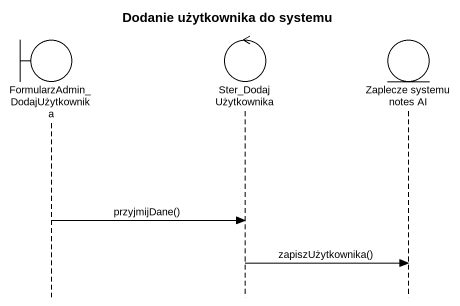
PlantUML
@startuml
title Dodanie użytkownika do systemu
hide footbox
boundary "FormularzAdmin_DodajUżytkownika" as FormularzAdmin
control Ster_DodajUżytkownika
entity "Zaplecze systemu notes AI" as Zaplecze_systemu_notes_AI

FormularzAdmin -> Ster_DodajUżytkownika : przyjmijDane()
Ster_DodajUżytkownika -> Zaplecze_systemu_notes_AI : zapiszUżytkownika()
@enduml
